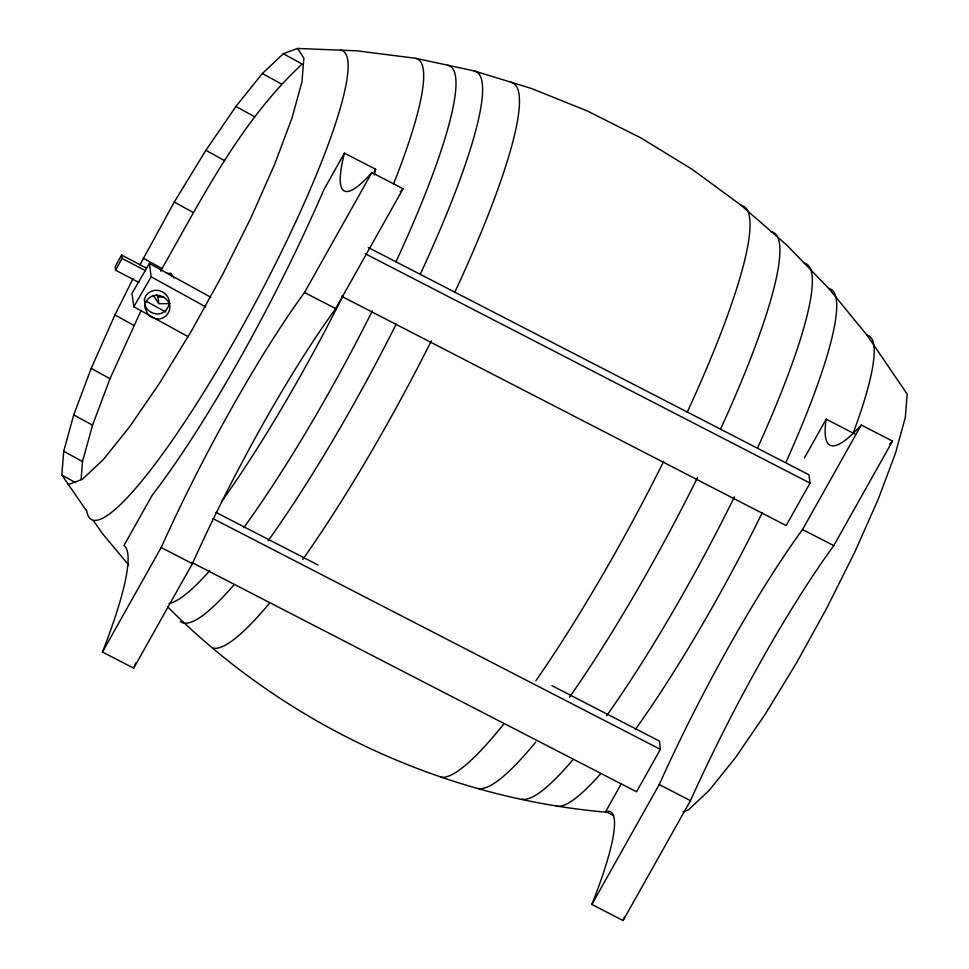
<?xml version="1.0" encoding="UTF-8"?>
<svg xmlns="http://www.w3.org/2000/svg" width="969" height="969" viewBox="0 0 969 969"><rect width="100%" height="100%" fill="white"/><g stroke="black" fill="none" stroke-linecap="round" stroke-linejoin="round"><path stroke-width="1.45" d="M86.447 510.711L61.822 475.028L63.724 451.239L73.741 414.853L91.207 368.377L114.911 314.949L133.116 278.478M81.081 479.437L82.51 461.595L92.54 425.209L109.994 378.722L141.123 310.443M139.863 264.973L174.275 202.061L205.888 150.292L235.939 106.445L262.369 73.511L283.372 53.731L297.531 48.45L356.689 50.8L415.689 58.297L474.083 70.894L531.4 88.47L587.202 110.902L641.054 137.998L692.532 169.575L741.212 205.355L786.743 245.084L828.749 288.435L866.916 335.056L907.178 394.068L905.3 417.542L895.417 453.444L878.193 499.301L854.803 552.027L826.848 607.999L796.227 663.414L765.025 714.492L735.386 757.746L709.308 790.244L688.571 809.769L682.988 811.852M160.684 271.272L162.029 268.57C202.618 197.179 241.148 120.531 302.158 64.087L283.372 53.731M146.186 267.977L121.609 255.053L115.117 266.838L115.565 270.181L138.846 282.427M115.565 270.181L122.058 258.396L121.609 255.053M344.419 153.15L323.791 189.876A300.39 46.851 -62.7 0 1 152.242 495.171L123.947 545.523A235.528 36.737 -62.7 0 1 102.448 652.052L133.674 668.15L192.395 563.643A283.881 44.283 -62.7 0 1 335.698 308.614L403.08 188.713L371.854 172.603A197.833 30.863 -62.7 0 1 344.419 153.15L375.645 169.26A197.833 30.863 -62.7 0 0 374.264 175.014M102.448 652.052L161.181 547.533A283.881 44.283 -62.7 0 1 304.484 292.517L371.854 172.603M374.179 171.876L375.645 169.26M804.415 457.913L826.182 419.177A235.528 36.737 -62.7 0 0 861.271 425.003L892.497 441.101L833.764 545.62A283.881 44.283 -62.7 0 0 690.461 800.648L623.079 920.55L591.865 904.452A197.833 30.863 -62.7 0 0 605.698 811.55L621.165 784.018M551.882 685.628L659.38 741.067L660.386 749.352L636.536 791.794L191.777 562.432M368.268 247.519L808.994 474.81L809.999 483.095L786.15 525.537L341.391 296.175M591.865 904.452L659.235 784.539A283.881 44.283 -62.7 0 1 802.538 529.522L861.271 425.003M210.576 297.156L149.383 263.447L132.002 293.389L133.77 306.761L188.458 336.885M133.77 306.761L151.152 276.819L149.383 263.447M68.157 484.609L82.317 479.328L103.332 459.548L129.761 426.614L159.8 382.767L191.426 330.998L222.458 274.845L250.789 218.122L274.493 164.694L291.948 118.206L301.965 81.82L303.878 58.031L297.531 48.45M166.607 273.403L170.932 273.391L174.081 278.091M156.36 294.612L157.935 296.974L163.688 296.962M153.296 295.424L158.819 303.66L170.338 303.636M167.54 606.727C284.208 724 443.16 798.444 608.084 812.337M826.182 419.177L854.803 433.942M365.24 253.733L809.999 483.095M802.538 529.522L833.764 545.62M304.484 292.517L335.698 308.614M215.966 512.395L318.086 565.06M212.938 518.597L660.386 749.352M659.235 784.539L690.461 800.648M161.181 547.533L192.395 563.643M605.698 811.55L613.498 815.583M122.058 258.396L145.338 270.642M262.369 73.511L281.155 83.867M235.939 106.445L254.726 116.801M205.888 150.292L224.675 160.648M174.275 202.061L193.061 212.405M143.242 258.214L162.029 268.57M151.152 276.819L205.84 306.943M146.319 301.274L165.856 312.042M114.911 314.949L133.698 325.293M91.207 368.377L109.994 378.722M73.741 414.853L92.54 425.209M63.724 451.239L82.51 461.595M61.822 475.028L75.594 482.623M128.72 565.084L102.653 533.846L93.375 520.595M170.932 273.391L171.283 276.068M157.935 296.974L158.819 303.66M340.725 50.231A265.954 41.946 -61.8 0 1 243.255 325.027A265.954 41.946 -61.8 0 1 86.568 510.191M510.699 82.208A320.036 50.485 -61.8 0 1 454.679 292.517M431.29 340.943A320.036 50.485 -61.8 0 1 302.764 559.416M269.116 603.626A320.036 50.485 -61.8 0 1 213.083 648.14M474.047 70.955A312.188 49.237 -61.8 0 1 420.231 274.3M396.224 324.058A312.188 49.237 -61.8 0 1 268.122 540.799M234.207 584.525A312.188 49.237 -61.8 0 1 180.258 621.335M447.642 65.262A304.423 48.014 -61.8 0 1 395.933 261.909M372.387 310.819A304.423 48.014 -61.8 0 1 243.74 527.717M209.607 570.838A304.423 48.014 -61.8 0 1 168.921 603.554M415.653 58.37A295.024 46.536 -61.8 0 1 393.499 184.062M343.05 295.69A295.024 46.536 -61.8 0 1 222.155 500.828M828.713 288.496A292.771 46.185 -61.8 0 1 786.283 461.571M762.361 512.504A292.771 46.185 -61.8 0 1 635.216 729.645M600.695 773.71A292.771 46.185 -61.8 0 1 556.46 806.22M866.88 335.129A270.327 42.636 -61.8 0 1 853.217 432.998M804.064 263.059A303.164 47.82 -61.8 0 1 757.697 447.666M734.478 496.794A303.164 47.82 -61.8 0 1 606.691 715.679M573.103 759.514A303.164 47.82 -61.8 0 1 522.134 799.171M741.176 205.428A323.319 50.994 -61.8 0 1 687.203 412.249M663.668 461.377A323.319 50.994 -61.8 0 1 535.869 680.759M503.626 724.231A323.319 50.994 -61.8 0 1 440.507 777.174M771.3 231.712A314.828 49.661 -61.8 0 1 720.803 428.589M697.535 477.487A314.828 49.661 -61.8 0 1 569.481 697.268M535.772 742.06A314.828 49.661 -61.8 0 1 478.529 788.439M892.497 441.101A235.528 36.737 -62.7 0 1 889.699 444.117M624.654 916.553A197.833 30.863 -62.7 0 1 623.079 920.55M135.708 662.869A235.528 36.737 -62.7 0 1 133.674 668.15M403.08 188.713A197.833 30.863 -62.7 0 1 400.258 191.814M144.381 299.845L145.18 305.925L146.791 308.675A13.566 13.082 -7.6 0 0 155.028 313.641C165.057 316.233 173.645 303.527 166.692 295.497A13.566 13.082 -7.6 0 0 158.456 290.53C152.242 289.295 145.326 293.377 144.381 299.845M145.047 304.823L145.023 307.888L147.458 313.641A13.566 13.082 -7.6 0 0 155.694 318.619C165.723 321.199 174.311 308.493 167.346 300.475A13.566 13.082 -7.6 0 0 159.11 295.509C152.896 294.273 145.992 298.343 145.047 304.823"/></g></svg>
